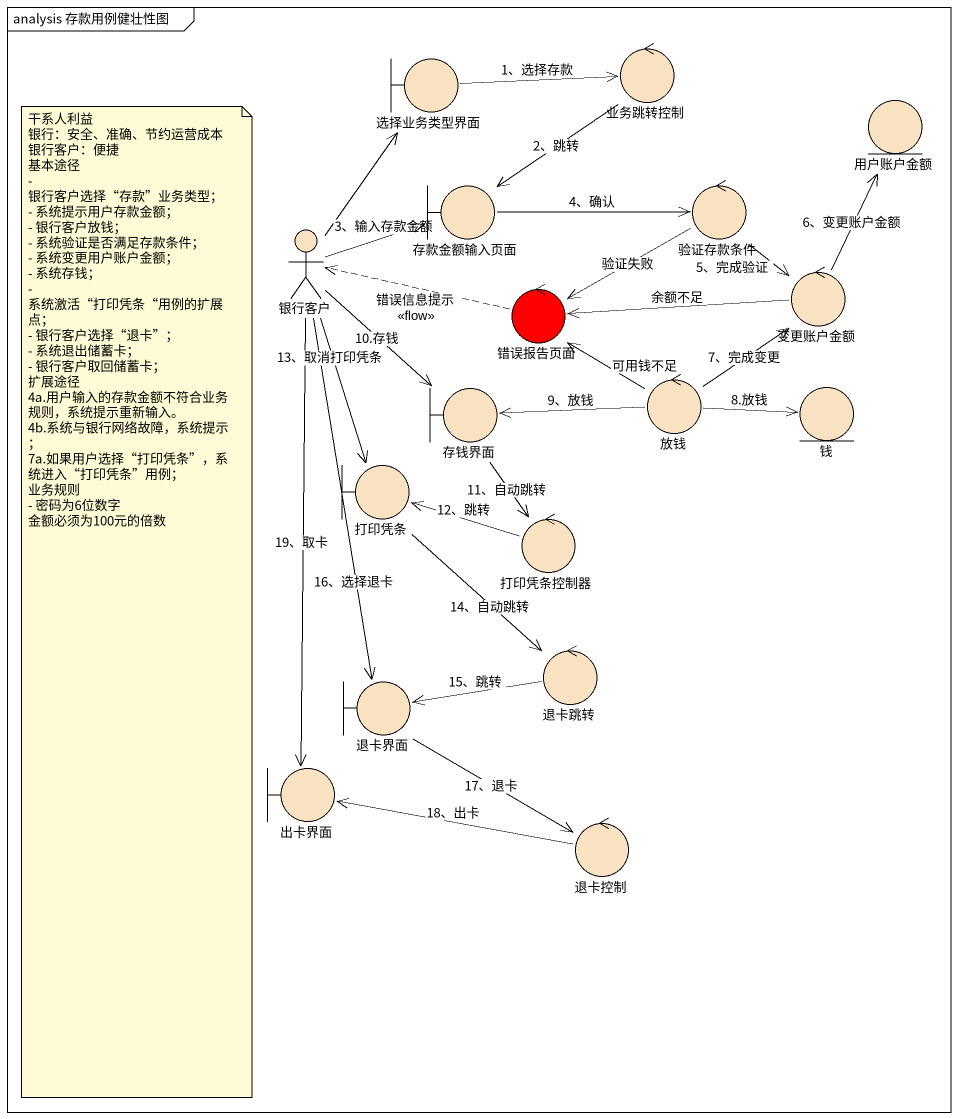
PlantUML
@startuml
mainframe analysis 存款用例健壮性图
boundary 选择业务类型界面 #F8E2C1
control 业务跳转控制 #F8E2C1
entity 用户账户金额 #F8E2C1
actor 银行客户 #F8E2C1
boundary 存款金额输入页面 #F8E2C1
control 验证存款条件 #F8E2C1
control 错误报告页面 #FF0000
control 变更账户金额 #F8E2C1
boundary 存钱界面 #F8E2C1
control 放钱 #F8E2C1
entity 钱 #F8E2C1
boundary 打印凭条 #F8E2C1
control 打印凭条控制器 #F8E2C1
control 退卡跳转 #F8E2C1
boundary 退卡界面 #F8E2C1
boundary 出卡界面 #F8E2C1
control 退卡控制 #F8E2C1
选择业务类型界面 -right-> 业务跳转控制 : 1、选择存款
业务跳转控制 --> 存款金额输入页面 : 2、跳转
银行客户 -up-> 选择业务类型界面
银行客户 -right-> 存款金额输入页面 : 3、输入存款金额
银行客户 --> 存钱界面 : 10.存钱
银行客户 --> 打印凭条 : 13、取消打印凭条
银行客户 --> 退卡界面 : 16、选择退卡
银行客户 --> 出卡界面 : 19、取卡
存款金额输入页面 -right-> 验证存款条件 : 4、确认
验证存款条件 -left-> 错误报告页面 : 验证失败
验证存款条件 --> 变更账户金额 : 5、完成验证
错误报告页面 .left.> 银行客户 : 错误信息提示\n<<flow>>
变更账户金额 -up-> 用户账户金额 : 6、变更账户金额
变更账户金额 -left-> 错误报告页面 : 余额不足
存钱界面 --> 打印凭条控制器 : 11、自动跳转
放钱 -up-> 错误报告页面 : 可用钱不足
放钱 -up-> 变更账户金额 : 7、完成变更
放钱 -left-> 存钱界面 : 9、放钱
放钱 -right-> 钱 : 8.放钱
打印凭条 --> 退卡跳转 : 14、自动跳转
打印凭条控制器 -left-> 打印凭条 : 12、跳转
退卡跳转 -left-> 退卡界面 : 15、跳转
退卡界面 --> 退卡控制 : 17、退卡
退卡控制 -left-> 出卡界面 : 18、出卡
note as N1
  干系人利益
  银行：安全、准确、节约运营成本
  银行客户：便捷
  基本途径
  - 银行客户选择“存款”业务类型；
  - 系统提示用户存款金额；
  - 银行客户放钱；
  - 系统验证是否满足存款条件；
  - 系统变更用户账户金额；
  - 系统存钱；
  - 系统激活“打印凭条“用例的扩展点；
  - 银行客户选择“退卡”；
  - 系统退出储蓄卡；
  - 银行客户取回储蓄卡；
  扩展途径
  4a.用户输入的存款金额不符合业务规则，系统提示重新输入。
  4b.系统与银行网络故障，系统提示；
  7a.如果用户选择“打印凭条”，系统进入“打印凭条”用例；
  业务规则
  - 密码为6位数字
  金额必须为100元的倍数
end note
@enduml
